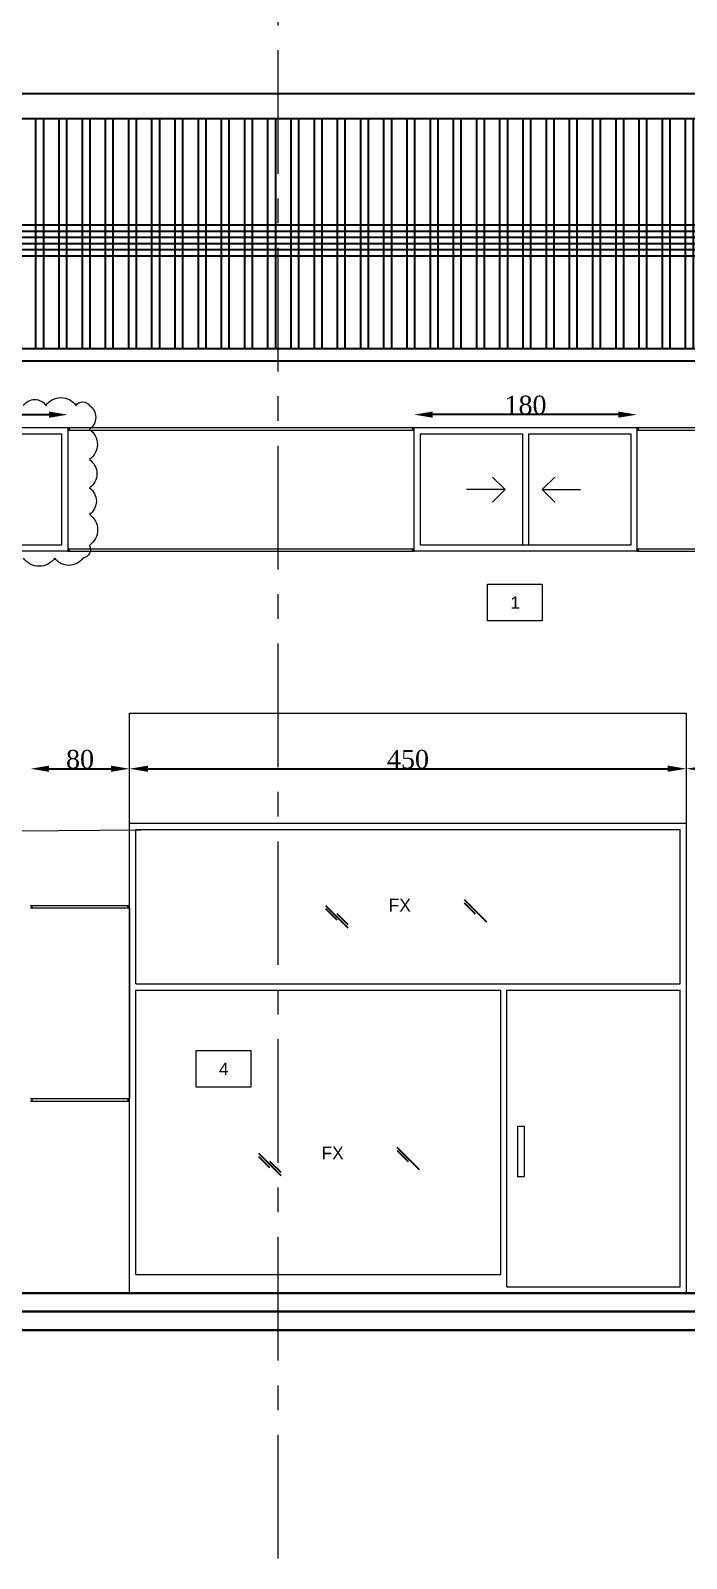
# Model space of a CAD drawing. Header units: millimetres. Extents: x -9083 to 924194, y -232449 to 321637.
# Drawn here: x 17331 to 22631, y 97819 to 110177 of the extents above; entities that cross this region are included whole.
import ezdxf
from ezdxf.enums import TextEntityAlignment as Align

# ---------------------------------------------------------------- set-up
doc = ezdxf.new("R2010")
doc.units = ezdxf.units.MM
doc.header["$LTSCALE"] = 400
doc.header["$MEASUREMENT"] = 0
doc.header["$PDMODE"] = 3
doc.linetypes.add('CENTER', pattern=[2, 1.25, -0.25, 0.25, -0.25])
doc.linetypes.add('CENTERX2', pattern=[4, 2.5, -0.5, 0.5, -0.5])
doc.layers.get('0').update_dxf_attribs({"lineweight": 0, "true_color": 0xff1414})
doc.layers.get('Defpoints').update_dxf_attribs({"color": 8, "lineweight": 5})
doc.layers.add('AXIES', color=7, linetype='CENTER', lineweight=0, true_color=0x949596)
for name, color, linetype, lineweight in [('ELEVATION 00', 7, 'Continuous', 30), ('ELEVATION 01', 4, 'Continuous', 25), ('ELEVATION 02', 3, 'Continuous', 18), ('ELEVATION WINDOW', 5, 'Continuous', 5), ('REVC', 210, 'Continuous', 0), ('ROOMS DIMENSION', 3, 'Continuous', 5), ('TAG ELEVATIONS DETAIL', 8, 'Continuous', 9)]:
    doc.layers.add(name, color=color, linetype=linetype, lineweight=lineweight)
doc.layers.add('HACH', color=8, linetype='Continuous')
doc.styles.add('ROMAN', font='times.ttf')
doc.styles.get("Standard").update_dxf_attribs({"font": 'GOTHIC.TTF', "height": 220})
doc.styles.add('WA-GV03-ELEV & SEC.-TYPE A$0$BOLD', font='romantic.ttf')
doc.styles.add('WA-GV03-ELEV & SEC.-TYPE A$0$Standard', font='arial.ttf')
doc.dimstyles.new('ELEV DIM', dxfattribs={"dimtxt": 150, "dimasz": 150, "dimexe": 0.06, "dimexo": 0.06, "dimgap": 0.03, "dimtad": 1, "dimtih": 1, "dimtoh": 1, "dimdec": 0, "dimlfac": 0.1, "dimzin": 13, "dimdsep": 46, "dimtxsty": 'ROMAN', "dimcen": 0.09, "dimdle": 0.06, "dimse1": 1, "dimse2": 1, "dimclrd": 256, "dimclre": 256, "dimclrt": 3, "dimadec": 0, "dimazin": 0, "dimtfac": 1, "dimtdec": 0, "dimtix": 1, "dimtmove": 2, "dimatfit": 3, "dimfxl": 0.06, "dimtolj": 1, "dimtzin": 0, "dimarcsym": 0})

# ---------------------------------------------------------------- blocks, each defined once
blk = doc.blocks.new('rffghffr')
at = {"layer": 'AXIES', "linetype": 'CENTERX2'}
blk.add_line((6094082.5, 695783), (6094082.5, 714330.6), dxfattribs=at)
blk = doc.blocks.new('*D321')
at = {"layer": 'Defpoints', "color": 0, "transparency": 16777216}
for p in [(17631, 107070), (15831, 106956), (17631, 106956)]:
    blk.add_point(p, dxfattribs=at)
at = {"layer": 'ROOMS DIMENSION', "lineweight": -2, "transparency": 16777216}
blk.add_line((15981, 107070), (17481, 107070), dxfattribs=at)
at = {"layer": 'ROOMS DIMENSION', "transparency": 16777216}
for points in [[(15981, 107095), (15981, 107045), (15831, 107070)], [(17481, 107095), (17481, 107045), (17631, 107070)]]:
    blk.add_solid(points, dxfattribs=at)
at = {"layer": 'ROOMS DIMENSION', "color": 3, "transparency": 16777216, "insert": (16731, 107147), "char_height": 150, "attachment_point": 5, "style": 'ROMAN'}
blk.add_mtext('\\A1;180', dxfattribs=at)
blk = doc.blocks.new('*D335')
at = {"layer": 'Defpoints', "color": 0, "transparency": 16777216}
for p in [(18131, 104206), (17331, 103765, 0), (18131, 103765)]:
    blk.add_point(p, dxfattribs=at)
at = {"layer": 'ROOMS DIMENSION', "lineweight": -2, "transparency": 16777216}
blk.add_line((17481, 104206), (17981, 104206), dxfattribs=at)
at = {"layer": 'ROOMS DIMENSION', "transparency": 16777216}
for points in [[(17481, 104231), (17481, 104181), (17331, 104206)], [(17981, 104231), (17981, 104181), (18131, 104206)]]:
    blk.add_solid(points, dxfattribs=at)
at = {"layer": 'ROOMS DIMENSION', "color": 3, "transparency": 16777216, "insert": (17731, 104282), "char_height": 150, "attachment_point": 5, "style": 'ROMAN'}
blk.add_mtext('\\A1;80', dxfattribs=at)
blk = doc.blocks.new('*D336')
at = {"layer": 'Defpoints', "color": 0, "transparency": 16777216}
for p in [(22631, 104206), (18131, 103765), (22631, 103765)]:
    blk.add_point(p, dxfattribs=at)
at = {"layer": 'ROOMS DIMENSION', "lineweight": -2, "transparency": 16777216}
blk.add_line((18281, 104206), (22481, 104206), dxfattribs=at)
at = {"layer": 'ROOMS DIMENSION', "transparency": 16777216}
for points in [[(18281, 104231), (18281, 104181), (18131, 104206)], [(22481, 104231), (22481, 104181), (22631, 104206)]]:
    blk.add_solid(points, dxfattribs=at)
at = {"layer": 'ROOMS DIMENSION', "color": 3, "transparency": 16777216, "insert": (20381, 104282), "char_height": 150, "attachment_point": 5, "style": 'ROMAN'}
blk.add_mtext('\\A1;450', dxfattribs=at)
blk = doc.blocks.new('*D337')
at = {"layer": 'Defpoints', "color": 0, "transparency": 16777216}
for p in [(23431, 104206), (22631, 103765), (23431, 103765)]:
    blk.add_point(p, dxfattribs=at)
at = {"layer": 'ROOMS DIMENSION', "lineweight": -2, "transparency": 16777216}
blk.add_line((22781, 104206), (23281, 104206), dxfattribs=at)
at = {"layer": 'ROOMS DIMENSION', "transparency": 16777216}
for points in [[(22781, 104231), (22781, 104181), (22631, 104206)], [(23281, 104231), (23281, 104181), (23431, 104206)]]:
    blk.add_solid(points, dxfattribs=at)
at = {"layer": 'ROOMS DIMENSION', "color": 3, "transparency": 16777216, "insert": (23031, 104282), "char_height": 150, "attachment_point": 5, "style": 'ROMAN'}
blk.add_mtext('\\A1;80', dxfattribs=at)
blk = doc.blocks.new('*D301')
at = {"layer": 'Defpoints', "color": 0, "transparency": 16777216}
for p in [(11981, 104655), (32803, 104655), (32998, 103765)]:
    blk.add_point(p, dxfattribs=at)
at = {"layer": 'ROOMS DIMENSION', "lineweight": -2, "transparency": 16777216}
for p, q in [((32803, 104505), (32803, 104287)), ((32803, 103915), (32803, 104133))]:
    blk.add_line(p, q, dxfattribs=at)
at = {"layer": 'ROOMS DIMENSION', "transparency": 16777216}
for points in [[(32778, 104505), (32828, 104505), (32803, 104655)], [(32778, 103915), (32828, 103915), (32803, 103765)]]:
    blk.add_solid(points, dxfattribs=at)
at = {"layer": 'ROOMS DIMENSION', "color": 3, "transparency": 16777216, "insert": (32803, 104210), "char_height": 150, "attachment_point": 5, "style": 'ROMAN'}
blk.add_mtext('\\A1;89', dxfattribs=at)
blk = doc.blocks.new('*D307')
at = {"layer": 'Defpoints', "color": 0, "transparency": 16777216}
for p in [(33698, 106965), (3384, 105965), (33603, 105965)]:
    blk.add_point(p, dxfattribs=at)
at = {"layer": 'ROOMS DIMENSION', "lineweight": -2, "transparency": 16777216}
for p, q in [((33603, 106815), (33603, 106541)), ((33603, 106115), (33603, 106389))]:
    blk.add_line(p, q, dxfattribs=at)
at = {"layer": 'ROOMS DIMENSION', "transparency": 16777216}
for points in [[(33578, 106815), (33628, 106815), (33603, 106965)], [(33578, 106115), (33628, 106115), (33603, 105965)]]:
    blk.add_solid(points, dxfattribs=at)
at = {"layer": 'ROOMS DIMENSION', "color": 3, "transparency": 16777216, "insert": (33603, 106465), "char_height": 150, "attachment_point": 5, "style": 'ROMAN'}
blk.add_mtext('\\A1;100', dxfattribs=at)
blk = doc.blocks.new('*D314')
at = {"layer": 'Defpoints', "color": 0, "transparency": 16777216}
for p in [(20431, 107070), (20431, 106878), (22231, 106878)]:
    blk.add_point(p, dxfattribs=at)
at = {"layer": 'ROOMS DIMENSION', "lineweight": -2, "transparency": 16777216}
blk.add_line((22081, 107070), (20581, 107070), dxfattribs=at)
at = {"layer": 'ROOMS DIMENSION', "transparency": 16777216}
for points in [[(20581, 107095), (20581, 107045), (20431, 107070)], [(22081, 107095), (22081, 107045), (22231, 107070)]]:
    blk.add_solid(points, dxfattribs=at)
at = {"layer": 'ROOMS DIMENSION', "color": 3, "transparency": 16777216, "insert": (21331, 107147), "char_height": 150, "attachment_point": 5, "style": 'ROMAN'}
blk.add_mtext('\\A1;180', dxfattribs=at)
blk = doc.blocks.new('WA-GV03-ELEV & SEC.-TYPE A$0$RCSS TG')
blk.add_lwpolyline([(28718, -28969), (29160, -28969), (29160, -29267), (28718, -29267)], close=True)
at = {"style": 'WA-GV03-ELEV & SEC.-TYPE A$0$BOLD'}
blk.add_attdef('CH', text='', height=80, dxfattribs=at).set_placement((28932, -29118), align=Align.MIDDLE)
blk = doc.blocks.new('*D300')
at = {"layer": 'Defpoints', "color": 0, "transparency": 16777216}
for p in [(51381, 109668), (11531, 108915), (51381, 108915)]:
    blk.add_point(p, dxfattribs=at)
at = {"layer": 'ROOMS DIMENSION', "lineweight": -2, "transparency": 16777216}
blk.add_line((11681, 109668), (51231, 109668), dxfattribs=at)
at = {"layer": 'ROOMS DIMENSION', "transparency": 16777216}
for points in [[(11681, 109693), (11681, 109643), (11531, 109668)], [(51231, 109693), (51231, 109643), (51381, 109668)]]:
    blk.add_solid(points, dxfattribs=at)
at = {"layer": 'ROOMS DIMENSION', "color": 3, "transparency": 16777216, "insert": (31456, 109744), "char_height": 150, "attachment_point": 5, "style": 'ROMAN'}
blk.add_mtext('\\A1;3985', dxfattribs=at)

msp = doc.modelspace()

# ---------------------------------------------------------------- hatches: boundary and pattern name
at = {"layer": 'ELEVATION 01'}
h = msp.add_hatch(dxfattribs=at)
h.set_pattern_fill('ANSI32', color=256, scale=500, angle=45, style=0)
h.set_pattern_definition([(90, (2187.09, -850.14), (-187.5, 0), []), (90, (2249.59, -787.64), (-187.5, 0), [])])
h.paths.add_polyline_path([(11631.24898, 109465.00308), (11631.24898, 108605.00308), (51281.26178, 108605.00308), (51281.26178, 109465.00308)])
h.paths.add_polyline_path([(51281.26178, 107605.00308), (51281.26178, 108355.00308), (11631.24898, 108355.00308), (11631.24898, 107605.00308)])
h.paths.add_polyline_path([(51281.26178, 108405.00308), (51281.26178, 108455.00308), (11631.24898, 108455.00308), (11631.24898, 108405.00308)])
h.paths.add_polyline_path([(11631.24898, 108405.00308), (11631.24898, 108355.00308), (51281.26178, 108355.00308), (51281.26178, 108405.00308)])
h.paths.add_polyline_path([(51281.26178, 108455.00308), (51281.26178, 108505.00308), (11631.24898, 108505.00308), (11631.24898, 108455.00308)])
h.paths.add_polyline_path([(11631.24898, 108555.00308), (11631.24898, 108505.00308), (51281.26178, 108505.00308), (51281.26178, 108555.00308)])
h.paths.add_polyline_path([(51281.26178, 108555.00308), (51281.26178, 108605.00308), (11631.24898, 108605.00308), (11631.24898, 108555.00308)])

# ---------------------------------------------------------------- linework, layer by layer
at = {"layer": 'AXIES', "linetype": 'CENTERX2'}
for p, q in [((11631.24898, 108555.00308, 0), (18728.01283, 108555.00308, 0.00019)), ((2822.2892, 103605.00308, 0.00007), (18728.01283, 103715.00308, 0.00007))]:
    msp.add_line(p, q, dxfattribs=at)
at = {"layer": 'ELEVATION 00'}
for p, q in [((10431.23331, 99965.00308), (50931.26178, 99965.00308)), ((1372.59041, 99815.00308), (52223.85168, 99815.00308)), ((708.58114, 99665.00308), (52435.22217, 99665.00308))]:
    msp.add_line(p, q, dxfattribs=at)
at = {"layer": 'ELEVATION 01'}
for p, q in [((11631.24898, 109465.00308), (51281.26178, 109465.00308)), ((11631.24898, 108605.00308), (51281.26178, 108605.00308)), ((11631.24898, 108555.00308), (51281.26178, 108555.00308)), ((11631.24898, 108505.00308), (51281.26178, 108505.00308)), ((11631.24898, 108455.00308), (51281.26178, 108455.00308)), ((11631.24898, 108405.00308), (51281.26178, 108405.00308)), ((11631.24898, 108355.00308), (51281.26178, 108355.00308)), ((11631.24898, 107605.00308), (51281.26178, 107605.00308)), ((11631.24898, 107505.00308), (51281.26178, 107505.00308)), ((11631.24898, 107505.00308), (51281.26178, 107505.00308))]:
    msp.add_line(p, q, dxfattribs=at)
at = {"layer": 'ELEVATION 02'}
for p, q in [((17631.26178, 106965.00308), (20431.26178, 106965.00308)), ((17631.26178, 106945.00308), (20431.26178, 106945.00308)), ((17648.00307, 106955.00308), (17631.27602, 106965.00308)), ((17631.27602, 106945.00308), (17648.00307, 106955.00308)), ((20414.53473, 106955.00308), (20431.26178, 106965.00308)), ((20431.26178, 106945.00308), (20414.53473, 106955.00308)), ((22231.26178, 106965.00308), (24631.26178, 106965.00308)), ((22231.26178, 106945.00308), (24631.26178, 106945.00308)), ((22248.00307, 106955.00308), (22231.27602, 106965.00308)), ((22231.27602, 106945.00308), (22248.00307, 106955.00308)), ((17631.26178, 105985.00308), (20431.27602, 105985.00308)), ((17647.98883, 105975.00308), (17631.26178, 105985.00308)), ((17631.26178, 105965.00308), (17647.98883, 105975.00308)), ((17631.26178, 105965.00308), (20431.27602, 105965.00308)), ((20414.54897, 105975.00308), (20431.27602, 105985.00308)), ((20431.27602, 105965.00308), (20414.54897, 105975.00308)), ((22231.26178, 105985.00308), (24631.27602, 105985.00308)), ((22247.98883, 105975.00308), (22231.26178, 105985.00308)), ((22231.26178, 105965.00308), (22247.98883, 105975.00308)), ((22231.26178, 105965.00308), (24631.27602, 105965.00308)), ((18131.26178, 104655.00308), (22631.26178, 104655.00308)), ((18131.26178, 99965.00308), (18131.26178, 104655.00308)), ((22631.26178, 99965.00308), (22631.26178, 104655.00308)), ((18131.26178, 103765.00308), (22631.26178, 103765.00308)), ((17331.26634, 103101.00308), (18131.26178, 103101.00308)), ((17347.99339, 103091.00308), (17331.26634, 103101.00308)), ((17331.26634, 103081.00308), (17347.99339, 103091.00308)), ((17331.26634, 103081.00308), (18131.26178, 103081.00308)), ((18114.53473, 103091.00308), (18131.26178, 103101.00308)), ((18131.26178, 103081.00308), (18114.53473, 103091.00308)), ((18131.26178, 103081.00308), (18131.26178, 101538.00308)), ((17331.26634, 101538.00308), (18131.26178, 101538.00308)), ((17347.99339, 101528.00308), (17331.26634, 101538.00308)), ((17331.26634, 101518.00308), (17347.99339, 101528.00308)), ((17331.26634, 101518.00308), (18131.26178, 101518.00308)), ((18114.53473, 101528.00308), (18131.26178, 101538.00308)), ((18131.26178, 101518.00308), (18114.53473, 101528.00308))]:
    msp.add_line(p, q, dxfattribs=at)
at = {"layer": 'ELEVATION WINDOW'}
for p, q in [((21306.26178, 106915.00308), (21306.26178, 106015.00308)), ((21356.26178, 106915.00308), (21356.26178, 106015.00308)), ((21064.02478, 106564.62209, 0.0001), (21165.36778, 106463.27909, 0.0001)), ((21566.77552, 106564.62209, 0.0001), (21465.43252, 106463.27909, 0.0001)), ((21165.36778, 106463.27909, 0.0001), (20854.60378, 106463.27909, 0.0001)), ((21165.36778, 106463.27909, 0.0001), (21064.18651, 106362.09781, 0.0001)), ((21465.43252, 106463.27909, 0.0001), (21566.61379, 106362.09781, 0.0001)), ((21465.43252, 106463.27909, 0.0001), (21776.19652, 106463.27909, 0.0001)), ((18181.26178, 103715.00308), (22581.26178, 103715.00308)), ((18181.26178, 102465.00308), (18181.26178, 103715.00308)), ((22581.26178, 102465.00308), (22581.26178, 103715.00308)), ((18181.26178, 102465.00308), (22581.26178, 102465.00308)), ((18181.26178, 102415.00308), (21131.26178, 102415.00308)), ((18181.26178, 100115.00308), (18181.26178, 102415.00308)), ((21131.26178, 100115.00308), (21131.26178, 102415.00308)), ((21181.26178, 102415.00308), (22581.26178, 102415.00308)), ((21181.26178, 100015.00308), (21181.26178, 102415.00308)), ((22581.26178, 100015.00308), (22581.26178, 102415.00308)), ((18181.26178, 100115.00308), (21131.26178, 100115.00308)), ((21181.26178, 100015.00308), (22581.26178, 100015.00308))]:
    msp.add_line(p, q, dxfattribs=at)
for points in [[(15831.26178, 106965.00308), (17631.26178, 106965.00308), (17631.26178, 105965.00308), (15831.26178, 105965.00308)], [(20431.26178, 106965.00308), (22231.26178, 106965.00308), (22231.26178, 105965.00308), (20431.26178, 105965.00308)], [(21270.03697, 101316.04488), (21319.50618, 101316.04488), (21319.50618, 100906.40551), (21270.03697, 100906.40551)]]:
    msp.add_lwpolyline(points, close=True, dxfattribs=at)
for points in [[(16756.26178, 106915.00308), (17581.26178, 106915.00308), (17581.26178, 106015.00308), (15881.26178, 106015.00308), (15881.26178, 106915.00308), (16706.26178, 106915.00308)], [(21356.26178, 106915.00308), (22181.26178, 106915.00308), (22181.26178, 106015.00308), (20481.26178, 106015.00308), (20481.26178, 106915.00308), (21306.26178, 106915.00308)]]:
    msp.add_lwpolyline(points, dxfattribs=at)
at = {"layer": 'HACH'}
for p, q in [((19897.97534, 102917.65666), (19717.97534, 103097.65666)), ((19808.42761, 102981.74854), (19718.42761, 103071.74854)), ((21017.39356, 102965.59989), (20837.39356, 103145.59989)), ((20927.84583, 103029.69178), (20837.84583, 103119.69178)), ((19897.52307, 102943.56478), (19807.52307, 103033.56478)), ((19355.45298, 100913.50508, 0.00019), (19175.45298, 101093.50508, 0.00019)), ((20474.8712, 100961.44831, 0.00019), (20294.8712, 101141.44831, 0.00019)), ((20385.32347, 101025.5402, 0.00019), (20295.32347, 101115.5402, 0.00019)), ((19265.90525, 100977.59696, 0.00019), (19175.90525, 101067.59696, 0.00019)), ((19355.0007, 100939.4132, 0.00019), (19265.0007, 101029.4132, 0.00019))]:
    msp.add_line(p, q, dxfattribs=at)
at = {"layer": 'REVC'}
msp.add_lwpolyline([(17274.32754, 107144.75058, -0.52056705), (17455.68887, 107144.75058, -0.52056705), (17698.25405, 107144.75058, -0.52056705), (17807.17381, 107144.75058, -0.52056705), (17807.17381, 106951.26323, -0.52056705), (17807.17381, 106706.74893, -0.52056705), (17807.17381, 106477.02594, -0.52056705), (17807.17381, 106263.9457, -0.52056705), (17807.17381, 106012.73361, -0.52056705), (17753.29686, 105909.80646, -0.52056705), (17526.95532, 105909.80646, -0.52056705), (17273.72086, 105909.80646, -0.52056705)], format="xyb", dxfattribs=at)

# ---------------------------------------------------------------- block references
at = {"layer": 'AXIES'}
msp.add_blockref('rffghffr', (-6074751.25257, -597964.26251), dxfattribs=at)
at = {"layer": 'TAG ELEVATIONS DETAIL'}
ref = msp.add_blockref('WA-GV03-ELEV & SEC.-TYPE A$0$RCSS TG', (-7693.32895, 134668.06082), dxfattribs=at)
ref.add_attrib('CH', '1', dxfattribs={"layer": '0', "color": 1, "height": 100, "style": 'WA-GV03-ELEV & SEC.-TYPE A$0$Standard'}).set_placement((21248.309, 105549.85173), align=Align.MIDDLE)
ref = msp.add_blockref('WA-GV03-ELEV & SEC.-TYPE A$0$RCSS TG', (-10049.17966, 130896.77757), dxfattribs=at)
ref.add_attrib('CH', '4', dxfattribs={"layer": '0', "color": 1, "height": 100, "style": 'WA-GV03-ELEV & SEC.-TYPE A$0$Standard'}).set_placement((18892.4583, 101778.56849), align=Align.MIDDLE)

# ---------------------------------------------------------------- texts
at = {"layer": 'ELEVATION WINDOW'}
for p in [(20225.24829, 103049.77442, 388.60871), (19682.72592, 101045.62284, 388.60891)]:
    msp.add_text('FX', height=105, dxfattribs=at).set_placement(p)

# ---------------------------------------------------------------- dimensions: what is measured, and where the dimension line sits
at = {"layer": 'ROOMS DIMENSION'}
for base, p1, p2, picture, middle in [((51381.26178, 109667.67227), (11531.24898, 108914.75924), (51381.26178, 108914.75924), '*D300', (31456.25538, 109744.21633)), ((17631.26178, 107070.22781), (15830.99178, 106955.92704), (17631.26178, 106956.38746), '*D321', (16731.12678, 107146.55557)), ((20431.26178, 107070.22781), (22231.26178, 106878.46825), (20431.26178, 106878.46825), '*D314', (21331.26178, 107146.55557)), ((18131.26178, 104205.81745), (17330.96754, 103765.00308, 0.00007), (18131.26178, 103765.00308), '*D335', (17731.11466, 104282.14521)), ((22631.26178, 104205.81745), (18131.26178, 103765.00308), (22631.26178, 103765.00308), '*D336', (20381.26178, 104282.14521)), ((23431.26178, 104205.81745), (22631.26178, 103765.00308), (23431.26178, 103765.00308), '*D337', (23031.26178, 104282.14521))]:
    dim = msp.add_linear_dim(base=base, p1=p1, p2=p2, dimstyle='ELEV DIM', dxfattribs=at)
    dim.commit()
    dim.dimension.update_dxf_attribs({"geometry": picture, "text_midpoint": middle})
for base, p1, p2, picture, middle in [((33603.03743, 105965.00308), (33698.05416, 106965.00308), (3384.19189, 105965.00308), '*D307', (33603.03743, 106465.00308)), ((32802.88743, 104655.00308), (32998.42889, 103765.00308), (11981.19928, 104655.00308), '*D301', (32802.88743, 104210.00308))]:
    dim = msp.add_linear_dim(base=base, p1=p1, p2=p2, angle=90, dimstyle='ELEV DIM', dxfattribs=at)
    dim.commit()
    dim.dimension.update_dxf_attribs({"geometry": picture, "text_midpoint": middle})

doc.saveas('drawing.dxf')
